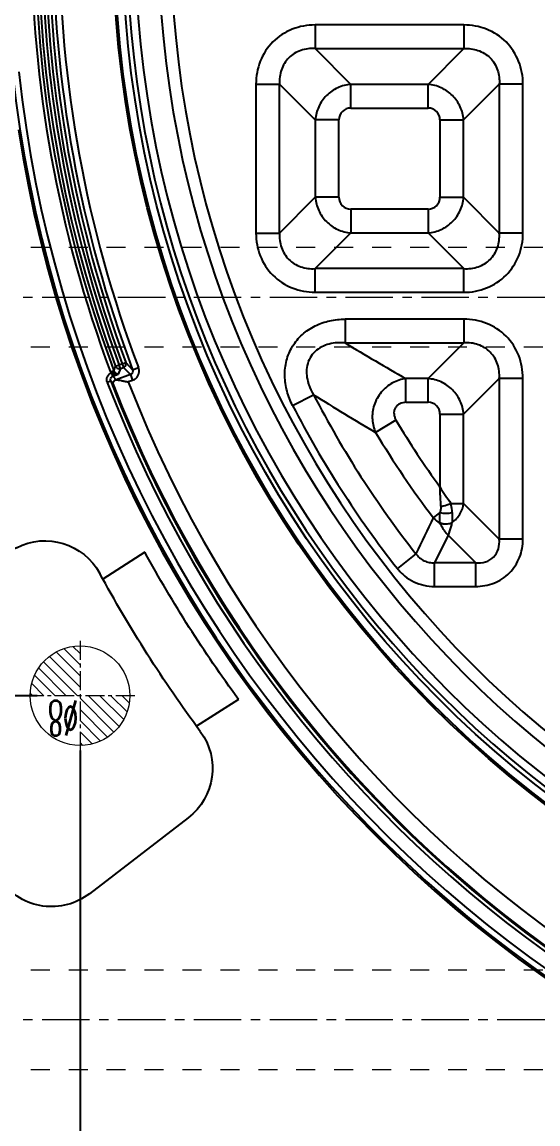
# Model space of a CAD drawing. Header units: millimetres. Extents: x 2141 to 4292, y -4498 to 2648.
# Drawn here: x 3454.4 to 3495.9, y -876.1 to -787.6 of the extents above; entities that cross this region are included whole.
import ezdxf

# ---------------------------------------------------------------- set-up
doc = ezdxf.new("R2010")
doc.units = ezdxf.units.MM
doc.header["$LTSCALE"] = 16.335
doc.header["$PDMODE"] = 3
doc.header["$PDSIZE"] = 0.3125
doc.linetypes.add('CENTER', pattern=[0.6, 0.375, -0.075, 0.075, -0.075])
doc.linetypes.add('HIDDEN', pattern=[0.2, 0.1, -0.1])
doc.layers.get('0').update_dxf_attribs({"linetype": 'CONTINUOUS'})
doc.layers.get('Defpoints').update_dxf_attribs({"linetype": 'CONTINUOUS'})
doc.layers.add('11', color=7, linetype='CONTINUOUS')
doc.layers.add('cool', color=153, linetype='HIDDEN', lineweight=9)
doc.layers.add('epin', color=13, linetype='CONTINUOUS', lineweight=9)
doc.styles.get("Standard").update_dxf_attribs({"font": 'txt', "width": 0.8})
doc.styles.add('TXT05', font='txt.shx', dxfattribs={"width": 0.5, "bigfont": 'gbcbig.shx'})
doc.dimstyles.get("Standard").update_dxf_attribs({"dimtxt": 0.15625, "dimasz": 0.1875, "dimexe": 0.125, "dimexo": 0.0625, "dimtad": 0, "dimtih": 1, "dimtoh": 1, "dimdsep": 46, "dimtxsty": 'Standard', "dimcen": 0.09, "dimadec": 0, "dimazin": 0, "dimtp": 0.01, "dimtm": 0.01, "dimtfac": 1, "dimtofl": 0, "dimtmove": 0, "dimatfit": 3, "dimfxl": 0, "dimtolj": 1, "dimarcsym": 0})

# ---------------------------------------------------------------- blocks, each defined once
blk = doc.blocks.new('epin_ejp_8')
at = {"layer": 'epin'}
h = blk.add_hatch(dxfattribs=at)
h.set_pattern_fill('_ANSI31', color=123, scale=0.2, angle=90, style=0)
h.set_pattern_definition([(135, (-3609.8168, 780.7174), (-0.44901281, -0.44901281), [])])
h.paths.add_polyline_path([(0, 4, 0.414214), (-4, 0), (0, 0)])
h.paths.add_polyline_path([(4, 0), (0, 0), (0, -4, 0.414214)])
at = {"layer": 'epin', "color": 1, "linetype": 'CENTER', "ltscale": 0.248791}
for p, q in [((0, -4.4), (0, 4.4)), ((-4.4, 0), (4.4, 0))]:
    blk.add_line(p, q, dxfattribs=at)
at = {"layer": 'epin'}
blk.add_circle((0, 0), 4, dxfattribs=at)
at = {"layer": 'epin', "color": 6, "style": 'TXT05', "width": 0.5}
blk.add_text('%%c8', height=2.8, dxfattribs=at).set_placement((0.16, 0.4))
blk = doc.blocks.new('*D111')
at = {"color": 4, "lineweight": -2}
blk.add_line((3411.325, -785.718), (3385.615, -785.718), dxfattribs=at)
at = {"layer": 'Defpoints', "color": 0}
for p in [(3385.615, -785.718), (3411.325, -785.718), (3555.085, -785.718)]:
    blk.add_point(p, dxfattribs=at)
at = {"color": 6, "insert": (3380.615, -785.718), "char_height": 5, "attachment_point": 5}
blk.add_mtext('\\A1;0.00', dxfattribs=at)
blk = doc.blocks.new('*D120')
at = {"color": 4, "lineweight": -2}
blk.add_line((3421.074, -809.718), (3385.615, -809.718), dxfattribs=at)
at = {"layer": 'Defpoints', "color": 0}
for p in [(3555.085, -785.718), (3385.615, -809.718), (3421.074, -809.718)]:
    blk.add_point(p, dxfattribs=at)
at = {"color": 6, "insert": (3378.282, -809.718), "char_height": 5, "attachment_point": 5}
blk.add_mtext('\\A1;24.00', dxfattribs=at)
blk = doc.blocks.new('*D121')
at = {"color": 4, "lineweight": -2}
blk.add_line((3455.659, -841.718), (3385.615, -841.718), dxfattribs=at)
at = {"layer": 'Defpoints', "color": 0}
for p in [(3555.085, -785.718), (3385.615, -841.718), (3455.659, -841.718)]:
    blk.add_point(p, dxfattribs=at)
at = {"color": 6, "insert": (3378.282, -841.718), "char_height": 5, "attachment_point": 5}
blk.add_mtext('\\A1;56.00', dxfattribs=at)
blk = doc.blocks.new('*D122')
at = {"color": 4, "lineweight": -2}
blk.add_line((3428.576, -867.718), (3385.615, -867.718), dxfattribs=at)
at = {"layer": 'Defpoints', "color": 0}
for p in [(3555.085, -785.718), (3385.615, -867.718), (3428.576, -867.718)]:
    blk.add_point(p, dxfattribs=at)
at = {"color": 6, "insert": (3378.282, -867.718), "char_height": 5, "attachment_point": 5}
blk.add_mtext('\\A1;82.00', dxfattribs=at)
blk = doc.blocks.new('*D123')
at = {"color": 4, "lineweight": -2}
blk.add_line((3518.685, -893.718), (3385.615, -893.718), dxfattribs=at)
at = {"layer": 'Defpoints', "color": 0}
for p in [(3555.085, -785.718), (3385.615, -893.718), (3518.685, -893.718)]:
    blk.add_point(p, dxfattribs=at)
at = {"color": 6, "insert": (3377.282, -893.718), "char_height": 5, "attachment_point": 5}
blk.add_mtext('\\A1;108.00', dxfattribs=at)
blk = doc.blocks.new('*D124')
at = {"color": 4, "lineweight": -2}
blk.add_line((3417.785, -903.718), (3385.615, -903.718), dxfattribs=at)
at = {"layer": 'Defpoints', "color": 0}
for p in [(3555.085, -785.718), (3385.615, -903.718), (3417.785, -903.718)]:
    blk.add_point(p, dxfattribs=at)
at = {"color": 6, "insert": (3377.615, -903.718), "char_height": 5, "attachment_point": 5}
blk.add_mtext('\\A1;118.00', dxfattribs=at)
blk = doc.blocks.new('*D129')
at = {"color": 4, "lineweight": -2}
for p, q in [((3459.089, -846.118), (3459.089, -930.182)), ((3459.089, -930.182), (3460.059, -940.182)), ((3460.059, -940.182), (3460.059, -950.182))]:
    blk.add_line(p, q, dxfattribs=at)
at = {"layer": 'Defpoints', "color": 0}
for p in [(3555.085, -785.718), (3459.089, -846.118), (3460.059, -950.182)]:
    blk.add_point(p, dxfattribs=at)
at = {"color": 6, "insert": (3460.059, -957.516), "char_height": 5, "attachment_point": 5, "rotation": 90}
blk.add_mtext('\\A1;96.00', dxfattribs=at)
blk = doc.blocks.new('*D130')
at = {"color": 4, "lineweight": -2}
blk.add_line((3426.585, -912.518), (3426.585, -950.182), dxfattribs=at)
at = {"layer": 'Defpoints', "color": 0}
for p in [(3555.085, -785.718), (3426.585, -912.518), (3426.585, -950.182)]:
    blk.add_point(p, dxfattribs=at)
at = {"color": 6, "insert": (3426.585, -959.182), "char_height": 5, "attachment_point": 5, "rotation": 90}
blk.add_mtext('\\A1;128.50', dxfattribs=at)
blk = doc.blocks.new('4')
at = {"layer": '11', "color": 3, "linetype": 'Continuous'}
for p, q in [((-12.852, 216.652), (-13.724, 226.616)), ((12.852, 216.656), (13.724, 226.619)), ((-7, 208.127), (-7, 212.136)), ((7, 208.13), (7, 212.139))]:
    blk.add_line(p, q, dxfattribs=at)
for centre, radius, start, end in [((-8.743, 227.051), 5, 94.10934, 185), ((0.026, 105), 127.366, 85.91485, 94.10934), ((8.743, 227.055), 5, 355, 85.91485), ((-7.871, 217.088), 5, 185, 274.03007), ((7.871, 217.092), 5, 265.99628, 355), ((0.026, 105), 107.366, 85.99628, 94.03007), ((0.026, 105), 103.366, 86.13132, 93.8975)]:
    blk.add_arc(centre, radius, start, end, dxfattribs=at)

msp = doc.modelspace()

# ---------------------------------------------------------------- linework, layer by layer
at = {"layer": '11', "color": 7, "linetype": 'Continuous'}
for p, q in [((3477.978, -787.877), (3477.978, -789.778)), ((3489.936, -787.877), (3477.978, -787.877)), ((3489.936, -787.877), (3489.936, -789.778)), ((3477.978, -789.778), (3480.851, -792.651)), ((3477.978, -789.778), (3489.936, -789.778)), ((3487.063, -792.651), (3489.936, -789.778)), ((3473.227, -792.628), (3473.227, -804.586)), ((3473.227, -792.628), (3475.127, -792.628)), ((3475.127, -804.586), (3475.127, -792.628)), ((3478, -795.501), (3475.127, -792.628)), ((3480.851, -794.551), (3480.851, -792.651)), ((3487.063, -792.651), (3480.851, -792.651)), ((3487.063, -794.551), (3487.063, -792.651)), ((3492.786, -792.628), (3489.913, -795.501)), ((3492.786, -792.628), (3492.786, -804.586)), ((3494.687, -792.628), (3492.786, -792.628)), ((3494.687, -804.586), (3494.687, -792.628)), ((3480.851, -794.551), (3487.063, -794.551)), ((3478, -795.501), (3478, -801.713)), ((3479.901, -795.501), (3478, -795.501)), ((3479.901, -801.713), (3479.901, -795.501)), ((3488.013, -795.501), (3488.013, -801.713)), ((3488.013, -795.501), (3489.913, -795.501)), ((3489.913, -801.713), (3489.913, -795.501)), ((3475.127, -804.586), (3478, -801.713)), ((3479.901, -801.713), (3478, -801.713)), ((3488.013, -801.713), (3489.913, -801.713)), ((3489.913, -801.713), (3492.786, -804.586)), ((3480.851, -802.663), (3480.851, -804.564)), ((3487.063, -802.663), (3480.851, -802.663)), ((3487.063, -802.663), (3487.063, -804.564)), ((3473.227, -804.586), (3475.127, -804.586)), ((3480.851, -804.564), (3477.978, -807.437)), ((3480.851, -804.564), (3487.063, -804.564)), ((3489.936, -807.437), (3487.063, -804.564)), ((3494.687, -804.586), (3492.786, -804.586)), ((3477.978, -809.337), (3477.978, -807.437)), ((3489.936, -807.437), (3477.978, -807.437)), ((3489.936, -809.337), (3489.936, -807.437)), ((3477.978, -809.337), (3489.936, -809.337)), ((3480.391, -811.495), (3480.391, -813.395)), ((3489.936, -811.495), (3480.391, -811.495)), ((3489.936, -811.495), (3489.936, -813.395)), ((3480.391, -813.395), (3489.936, -813.395)), ((3487.063, -816.268), (3489.936, -813.395)), ((3462.231, -815.178), (3461.951, -815.282)), ((3462.333, -815.458), (3462.156, -815.912)), ((3462.482, -815.086), (3462.231, -815.178)), ((3462.333, -815.458), (3462.231, -815.178)), ((3462.333, -815.458), (3462.584, -815.366)), ((3462.482, -815.086), (3462.764, -814.982)), ((3462.482, -815.086), (3462.584, -815.366)), ((3463.148, -815.945), (3462.584, -815.366)), ((3462.764, -814.982), (3463.32, -815.55)), ((3463.319, -815.549), (3463.786, -815.372)), ((3461.814, -815.635), (3461.534, -815.739)), ((3461.738, -816.064), (3461.677, -815.896)), ((3461.738, -816.064), (3462.156, -815.912)), ((3461.738, -816.064), (3461.986, -816.368)), ((3463.148, -815.945), (3461.986, -816.368)), ((3463.317, -816.409), (3462.969, -816.536)), ((3463.148, -815.945), (3463.317, -816.409)), ((3485.286, -818.169), (3485.286, -816.268)), ((3487.063, -816.268), (3485.286, -816.268)), ((3487.063, -818.169), (3487.063, -816.268)), ((3492.786, -816.246), (3489.913, -819.119)), ((3492.786, -816.246), (3492.786, -829.154)), ((3494.687, -816.246), (3492.786, -816.246)), ((3494.687, -829.154), (3494.687, -816.246)), ((3461.566, -816.459), (3461.284, -816.566)), ((3461.735, -816.667), (3461.566, -816.459)), ((3476.171, -818.429), (3477.859, -817.556)), ((3485.286, -818.169), (3487.063, -818.169)), ((3484.472, -819.609), (3482.844, -820.589)), ((3488.013, -819.119), (3488.013, -824.962)), ((3488.013, -819.119), (3489.913, -819.119)), ((3489.913, -826.281), (3489.913, -819.119)), ((3488.013, -827.022), (3487.476, -827.429)), ((3488.012, -827.81), (3488.013, -827.022)), ((3488.881, -826.281), (3489.913, -826.281)), ((3488.99, -827.022), (3488.99, -827.81)), ((3489.913, -826.281), (3492.786, -829.154)), ((3488.667, -828.835), (3487.58, -831.054)), ((3490.886, -831.054), (3488.667, -828.835)), ((3494.687, -829.154), (3492.786, -829.154)), ((3486.087, -830.329), (3484.594, -831.505)), ((3487.58, -832.955), (3487.58, -831.054)), ((3490.886, -831.054), (3487.58, -831.054)), ((3490.886, -832.955), (3490.886, -831.054)), ((3487.58, -832.955), (3490.886, -832.955))]:
    msp.add_line(p, q, dxfattribs=at)
for radius in [87.342, 87.216, 86.564]:
    msp.add_circle((3549.081, -780.718), radius, dxfattribs=at)
for centre, radius, start, end in [((3555.111, -780.718), 99.915, 159.4816, 200.5184), ((3555.111, -780.718), 99.617, 159.47923, 200.52312), ((3555.111, -780.718), 99.365, 159.64446, 200.35554), ((3555.111, -780.718), 99.066, 159.64446, 200.35554), ((3555.111, -780.718), 98.799, 159.6435, 200.3565), ((3555.111, -780.718), 98.498, 159.6435, 200.3565), ((3555.111, -780.718), 98.178, 159.22005, 200.77995), ((3555.111, -780.718), 97.679, 159.2191, 200.7812), ((3549.081, -780.718), 85.566, 181.59517, 268.40483), ((3549.079, -780.718), 83.694, 182.93581, 267.06419), ((3549.079, -780.718), 82.705, 182.93581, 267.06419), ((3549.081, -780.718), 86.224, 183.80612, 266.19393), ((3555.111, -780.718), 101.531, 186.1741, 343.11228), ((3555.111, -780.718), 102.032, 186.17935, 344.06282), ((3555.111, -780.718), 102.166, 188.76886, 348.16522), ((3555.111, -780.718), 98.859, 201.24207, 347.83141), ((3555.111, -780.718), 100.057, 201.05603, 345.74083), ((3555.111, -780.718), 100.442, 200.91041, 342.92382), ((3555.111, -780.718), 100.141, 200.91041, 342.92304), ((3570.549, -665.403), 173.292, 238.65007, 240.52666), ((3462.107, -815.525), 0.611, 200.54911, 208.22028), ((3549.081, -780.718), 80.184, 207.34895, 218.22238), ((3575.038, -663.484), 182.159, 237.75874, 239.59417), ((3549.081, -780.718), 82.085, 207.34893, 218.22237), ((3485.52, -819.364), 2.943, 183.74476, 204.59595), ((3549.081, -780.718), 75.411, 211.04547, 215.92336), ((3549.081, -780.718), 77.311, 211.04547, 217.1705), ((3586.343, -761.193), 117.198, 212.96437, 213.73615), ((3822.553, -989.689), 372.297, 154.16155, 154.65651)]:
    msp.add_arc(centre, radius, start, end, dxfattribs=at)
for points, knots in [([(3477.978, -787.877), (3477.357, -787.888), (3476.102, -788.099), (3474.498, -789.148), (3473.451, -790.752), (3473.237, -792.008), (3473.227, -792.628)], [0, 0, 0, 0, 0.250132, 0.500023, 0.749897, 1, 1, 1, 1]), ([(3494.687, -792.628), (3494.687, -792.007), (3494.456, -790.753), (3493.418, -789.146), (3491.811, -788.105), (3490.557, -787.877), (3489.936, -787.877)], [0, 0, 0, 0, 0.25017, 0.500034, 0.749869, 1, 1, 1, 1]), ([(3477.978, -789.778), (3477.592, -789.754), (3476.811, -789.84), (3475.802, -790.452), (3475.19, -791.461), (3475.104, -792.242), (3475.127, -792.628)], [0, 0, 0, 0, 0.25377, 0.499999, 0.746229, 1, 1, 1, 1]), ([(3489.936, -789.778), (3490.315, -789.755), (3491.096, -789.837), (3492.117, -790.448), (3492.727, -791.469), (3492.809, -792.249), (3492.786, -792.628)], [0, 0, 0, 0, 0.249313, 0.500091, 0.750812, 1, 1, 1, 1]), ([(3480.851, -792.651), (3480.49, -792.675), (3479.766, -792.862), (3478.851, -793.501), (3478.211, -794.416), (3478.025, -795.14), (3478, -795.501)], [0, 0, 0, 0, 0.248694, 0.500007, 0.751316, 1, 1, 1, 1]), ([(3489.913, -795.501), (3489.889, -795.14), (3489.702, -794.416), (3489.063, -793.501), (3488.148, -792.862), (3487.424, -792.675), (3487.063, -792.651)], [0, 0, 0, 0, 0.248694, 0.500007, 0.751316, 1, 1, 1, 1]), ([(3480.851, -794.551), (3480.608, -794.551), (3480.093, -794.743), (3479.901, -795.258), (3479.901, -795.501)], [0, 0, 0, 0, 0.500164, 1, 1, 1, 1]), ([(3488.013, -795.501), (3488.013, -795.258), (3487.821, -794.743), (3487.306, -794.551), (3487.063, -794.551)], [0, 0, 0, 0, 0.500164, 1, 1, 1, 1]), ([(3478, -801.713), (3478.025, -802.074), (3478.211, -802.798), (3478.851, -803.713), (3479.766, -804.353), (3480.49, -804.539), (3480.851, -804.564)], [0, 0, 0, 0, 0.248694, 0.500007, 0.751316, 1, 1, 1, 1]), ([(3479.901, -801.713), (3479.901, -801.956), (3480.093, -802.471), (3480.608, -802.663), (3480.851, -802.663)], [0, 0, 0, 0, 0.500164, 1, 1, 1, 1]), ([(3487.063, -802.663), (3487.306, -802.663), (3487.821, -802.471), (3488.013, -801.956), (3488.013, -801.713)], [0, 0, 0, 0, 0.500164, 1, 1, 1, 1]), ([(3487.063, -804.564), (3487.424, -804.539), (3488.148, -804.353), (3489.063, -803.713), (3489.702, -802.798), (3489.889, -802.074), (3489.913, -801.713)], [0, 0, 0, 0, 0.248694, 0.500007, 0.751316, 1, 1, 1, 1]), ([(3473.227, -804.586), (3473.238, -805.207), (3473.449, -806.462), (3474.498, -808.066), (3476.102, -809.113), (3477.357, -809.327), (3477.978, -809.337)], [0, 0, 0, 0, 0.250132, 0.500023, 0.749897, 1, 1, 1, 1]), ([(3475.127, -804.586), (3475.104, -804.972), (3475.19, -805.753), (3475.802, -806.762), (3476.811, -807.374), (3477.592, -807.46), (3477.978, -807.437)], [0, 0, 0, 0, 0.25377, 0.499999, 0.746229, 1, 1, 1, 1]), ([(3489.936, -809.337), (3490.557, -809.337), (3491.811, -809.107), (3493.418, -808.068), (3494.459, -806.462), (3494.687, -805.207), (3494.687, -804.586)], [0, 0, 0, 0, 0.25017, 0.500034, 0.749869, 1, 1, 1, 1]), ([(3489.936, -807.437), (3490.322, -807.46), (3491.103, -807.374), (3492.112, -806.762), (3492.724, -805.753), (3492.81, -804.972), (3492.786, -804.586)], [0, 0, 0, 0, 0.25377, 0.499999, 0.746229, 1, 1, 1, 1]), ([(3476.171, -818.429), (3475.982, -818.062), (3475.682, -817.285), (3475.492, -816.05), (3475.629, -814.802), (3476.117, -813.643), (3476.923, -812.679), (3477.965, -811.982), (3479.15, -811.578), (3479.978, -811.504), (3480.391, -811.495)], [0, 0, 0, 0, 0.124949, 0.249991, 0.374956, 0.500017, 0.625012, 0.750065, 0.874968, 1, 1, 1, 1]), ([(3494.687, -816.246), (3494.676, -815.625), (3494.465, -814.369), (3493.416, -812.765), (3491.812, -811.719), (3490.556, -811.504), (3489.936, -811.495)], [0, 0, 0, 0, 0.250132, 0.500023, 0.749897, 1, 1, 1, 1]), ([(3480.391, -813.395), (3479.966, -813.362), (3479.31, -813.401), (3478.501, -813.703), (3477.956, -814.072), (3477.543, -814.59), (3477.314, -815.211), (3477.271, -815.865), (3477.341, -816.294), (3477.396, -816.502)], [0, 0, 0, 0, 0.246897, 0.37178, 0.497546, 0.623754, 0.749771, 0.875297, 1, 1, 1, 1]), ([(3492.786, -816.246), (3492.81, -815.859), (3492.724, -815.079), (3492.112, -814.069), (3491.103, -813.458), (3490.322, -813.372), (3489.936, -813.395)], [0, 0, 0, 0, 0.25377, 0.499999, 0.746229, 1, 1, 1, 1]), ([(3461.817, -815.642), (3461.827, -815.61), (3461.868, -815.488), (3461.917, -815.37), (3461.952, -815.281)], [0, 0, 0, 0, 0.260232, 1, 1, 1, 1]), ([(3461.952, -815.281), (3461.973, -815.337), (3462.053, -815.436), (3462.174, -815.473), (3462.234, -815.473)], [0, 0, 0, 0, 0.498936, 1, 1, 1, 1]), ([(3462.584, -815.366), (3462.638, -815.341), (3462.743, -815.271), (3462.781, -815.147), (3462.782, -815.086)], [0, 0, 0, 0, 0.495278, 1, 1, 1, 1]), ([(3463.6, -816.232), (3463.708, -816.124), (3463.869, -815.841), (3463.839, -815.518), (3463.786, -815.375)], [0, 0, 0, 0, 0.499917, 1, 1, 1, 1]), ([(3461.284, -816.566), (3461.233, -816.432), (3461.227, -816.116), (3461.44, -815.879), (3461.568, -815.814)], [0, 0, 0, 0, 0.500022, 1, 1, 1, 1]), ([(3461.566, -816.459), (3461.537, -816.386), (3461.535, -816.211), (3461.665, -816.09), (3461.738, -816.064)], [0, 0, 0, 0, 0.499145, 1, 1, 1, 1]), ([(3461.568, -815.814), (3461.601, -815.794), (3461.661, -815.757), (3461.744, -815.702), (3461.785, -815.668), (3461.821, -815.643), (3461.817, -815.635)], [0, 0, 0, 0, 0.377329, 0.697856, 0.913372, 1, 1, 1, 1]), ([(3461.677, -815.896), (3461.715, -815.861), (3461.781, -815.809), (3461.869, -815.77), (3461.903, -815.777)], [0, 0, 0, 0, 0.600541, 1, 1, 1, 1]), ([(3462.156, -815.912), (3462.118, -815.922), (3461.96, -815.953), (3461.79, -815.943), (3461.677, -815.896)], [0, 0, 0, 0, 0.244765, 1, 1, 1, 1]), ([(3461.989, -816.376), (3461.905, -816.392), (3461.774, -816.469), (3461.724, -816.615), (3461.735, -816.667)], [0, 0, 0, 0, 0.61733, 1, 1, 1, 1]), ([(3462.068, -815.893), (3462.055, -815.888), (3461.993, -815.861), (3461.939, -815.816), (3461.903, -815.777)], [0, 0, 0, 0, 0.20825, 1, 1, 1, 1]), ([(3461.938, -816.386), (3462.01, -816.373), (3462.172, -816.381), (3462.42, -816.42), (3462.691, -816.474), (3462.875, -816.515), (3462.969, -816.536)], [0, 0, 0, 0, 0.209849, 0.456788, 0.724523, 1, 1, 1, 1]), ([(3462.156, -815.912), (3462.149, -815.911), (3462.119, -815.909), (3462.089, -815.901), (3462.068, -815.893)], [0, 0, 0, 0, 0.234146, 1, 1, 1, 1]), ([(3463.32, -815.55), (3463.349, -815.622), (3463.354, -815.797), (3463.223, -815.919), (3463.149, -815.945)], [0, 0, 0, 0, 0.497306, 1, 1, 1, 1]), ([(3485.287, -816.268), (3484.908, -816.31), (3484.153, -816.553), (3483.238, -817.316), (3482.659, -818.368), (3482.557, -819.167), (3482.583, -819.556)], [0, 0, 0, 0, 0.24481, 0.495832, 0.749339, 1, 1, 1, 1]), ([(3489.913, -819.119), (3489.889, -818.757), (3489.702, -818.034), (3489.063, -817.119), (3488.148, -816.479), (3487.424, -816.293), (3487.063, -816.268)], [0, 0, 0, 0, 0.248694, 0.500007, 0.751316, 1, 1, 1, 1]), ([(3477.396, -816.502), (3477.421, -816.595), (3477.535, -816.963), (3477.707, -817.311), (3477.859, -817.556)], [0, 0, 0, 0, 0.251157, 1, 1, 1, 1]), ([(3485.286, -818.169), (3485.117, -818.178), (3484.858, -818.232), (3484.573, -818.423), (3484.404, -818.62), (3484.313, -818.866), (3484.312, -819.125), (3484.374, -819.373), (3484.432, -819.534), (3484.472, -819.609)], [0, 0, 0, 0, 0.248987, 0.374276, 0.499938, 0.624903, 0.74997, 0.875137, 1, 1, 1, 1]), ([(3488.013, -819.119), (3488.013, -818.875), (3487.821, -818.36), (3487.306, -818.169), (3487.063, -818.169)], [0, 0, 0, 0, 0.500164, 1, 1, 1, 1]), ([(3488.1, -826.541), (3488.092, -826.412), (3488.06, -825.885), (3488.037, -825.359), (3488.013, -824.962)], [0, 0, 0, 0, 0.24639, 1, 1, 1, 1]), ([(3488.013, -827.022), (3488.172, -827.059), (3488.502, -827.091), (3488.831, -827.059), (3488.99, -827.022)], [0, 0, 0, 0, 0.499947, 1, 1, 1, 1]), ([(3488.028, -827.01), (3488.045, -826.976), (3488.065, -826.901), (3488.101, -826.746), (3488.118, -826.624), (3488.112, -826.542)], [0, 0, 0, 0, 0.236818, 0.484657, 1, 1, 1, 1]), ([(3488.1, -826.541), (3488.16, -826.525), (3488.422, -826.448), (3488.681, -826.358), (3488.876, -826.28)], [0, 0, 0, 0, 0.230632, 1, 1, 1, 1]), ([(3488.99, -827.022), (3488.99, -826.961), (3488.983, -826.711), (3488.941, -826.46), (3488.881, -826.281)], [0, 0, 0, 0, 0.241693, 1, 1, 1, 1]), ([(3488.99, -827.81), (3489.243, -827.634), (3489.674, -827.176), (3489.882, -826.58), (3489.913, -826.281)], [0, 0, 0, 0, 0.505655, 1, 1, 1, 1]), ([(3488.013, -827.81), (3488.163, -827.883), (3488.502, -827.958), (3488.84, -827.883), (3488.99, -827.81)], [0, 0, 0, 0, 0.5, 1, 1, 1, 1]), ([(3488.667, -828.835), (3488.61, -828.773), (3488.362, -828.48), (3488.159, -828.151), (3488.019, -827.887)], [0, 0, 0, 0, 0.219285, 1, 1, 1, 1]), ([(3488.027, -827.868), (3488.177, -827.917), (3488.498, -827.955), (3488.817, -827.904), (3488.966, -827.847)], [0, 0, 0, 0, 0.497188, 1, 1, 1, 1]), ([(3488.972, -827.863), (3488.949, -827.96), (3488.863, -828.289), (3488.759, -828.614), (3488.667, -828.835)], [0, 0, 0, 0, 0.294602, 1, 1, 1, 1]), ([(3490.886, -832.955), (3491.383, -832.946), (3492.387, -832.777), (3493.67, -831.938), (3494.508, -830.655), (3494.679, -829.65), (3494.687, -829.154)], [0, 0, 0, 0, 0.25013, 0.500016, 0.749893, 1, 1, 1, 1]), ([(3490.886, -831.054), (3491.148, -831.077), (3491.677, -831.036), (3492.366, -830.634), (3492.768, -829.945), (3492.809, -829.416), (3492.786, -829.154)], [0, 0, 0, 0, 0.255854, 0.499995, 0.744139, 1, 1, 1, 1]), ([(3486.087, -830.329), (3486.257, -830.559), (3486.599, -830.854), (3487.146, -831.039), (3487.436, -831.059), (3487.58, -831.054)], [0, 0, 0, 0, 0.498466, 0.749519, 1, 1, 1, 1]), ([(3484.594, -831.505), (3484.77, -831.73), (3485.175, -832.142), (3486.143, -832.755), (3487.012, -832.955), (3487.58, -832.955)], [0, 0, 0, 0, 0.25067, 0.501517, 1, 1, 1, 1])]:
    msp.add_open_spline(points, degree=3, knots=knots, dxfattribs=at)
for points in [[(3462.234, -815.473), (3462.267, -815.474), (3462.301, -815.468), (3462.333, -815.457)], [(3462.782, -815.086), (3462.782, -815.051), (3462.776, -815.015), (3462.764, -814.982)], [(3461.677, -815.896), (3461.634, -815.882), (3461.589, -815.854), (3461.568, -815.814)], [(3461.903, -815.777), (3461.866, -815.739), (3461.835, -815.692), (3461.817, -815.642)], [(3463.317, -816.409), (3463.422, -816.371), (3463.52, -816.309), (3463.6, -816.232)], [(3487.476, -827.429), (3487.628, -827.609), (3487.814, -827.765), (3488.017, -827.885)], [(3488.017, -827.885), (3488.012, -827.861), (3488.01, -827.835), (3488.012, -827.81)], [(3488.983, -827.795), (3488.976, -827.812), (3488.97, -827.83), (3488.966, -827.847)]]:
    msp.add_open_spline(points, degree=3, dxfattribs=at)
at = {"layer": 'cool', "ltscale": 0.932966}
for p, q in [((3409.415, -805.718), (3700.755, -805.718)), ((3409.415, -813.718), (3700.755, -813.718)), ((3409.415, -863.718), (3700.755, -863.718)), ((3409.415, -871.718), (3700.755, -871.718))]:
    msp.add_line(p, q, dxfattribs=at)
at = {"layer": 'cool', "color": 1, "linetype": 'CENTER', "ltscale": 0.621977}
for p, q in [((3395.085, -809.718), (3715.085, -809.718)), ((3395.085, -867.718), (3715.085, -867.718))]:
    msp.add_line(p, q, dxfattribs=at)

# ---------------------------------------------------------------- block references
at = {"xscale": -1, "rotation": 122.5000000000124}
msp.add_blockref('4', (3643.602, -724.28), dxfattribs=at)
at = {"layer": 'epin', "rotation": 179.9999999999959}
msp.add_blockref('epin_ejp_8', (3459.089, -841.718), dxfattribs=at)

# ---------------------------------------------------------------- dimensions: what is measured, and where the dimension line sits
for feature_location, offset, dtype, origin, picture, middle in [((3411.325106703, -785.718474448), (-25.710224106, 0), 0, (3555.084955475, -785.718474448), '*D111', (3380.614882597, -785.718474448)), ((3518.685, -893.718), (-133.07, 0), 0, (3555.085, -785.718), '*D123', (3377.282, -893.718)), ((3417.785, -903.718), (-32.17, 0), 0, (3555.085, -785.718), '*D124', (3377.615, -903.718)), ((3421.074, -809.718), (-35.459, 0), 0, (3555.085, -785.718), '*D120', (3378.282, -809.718)), ((3455.659, -841.718), (-70.044, 0), 0, (3555.085, -785.718), '*D121', (3378.282, -841.718)), ((3428.576, -867.718), (-42.962, 0), 0, (3555.085, -785.718), '*D122', (3378.282, -867.718)), ((3426.585, -912.518), (0, -37.664), 1, (3555.085, -785.718), '*D130', (3426.585, -959.182)), ((3459.089, -846.118), (0.97, -104.064), 1, (3555.085, -785.718), '*D129', (3460.059, -957.516))]:
    dim = msp.add_ordinate_dim(feature_location=feature_location, offset=offset, dtype=dtype, origin=origin, dimstyle='Standard', override={"dimtxt": 5, "dimasz": 5, "dimexe": 0, "dimexo": 0, "dimgap": 0, "dimtih": 0, "dimtoh": 0, "dimzin": 0, "dimcen": 0, "dimclrd": 4, "dimclre": 4, "dimclrt": 6, "dimadec": 2, "dimtp": 0, "dimtm": 0, "dimtzin": 0})
    dim.commit()
    dim.dimension.update_dxf_attribs({"geometry": picture, "text_midpoint": middle})

doc.saveas('drawing.dxf')
